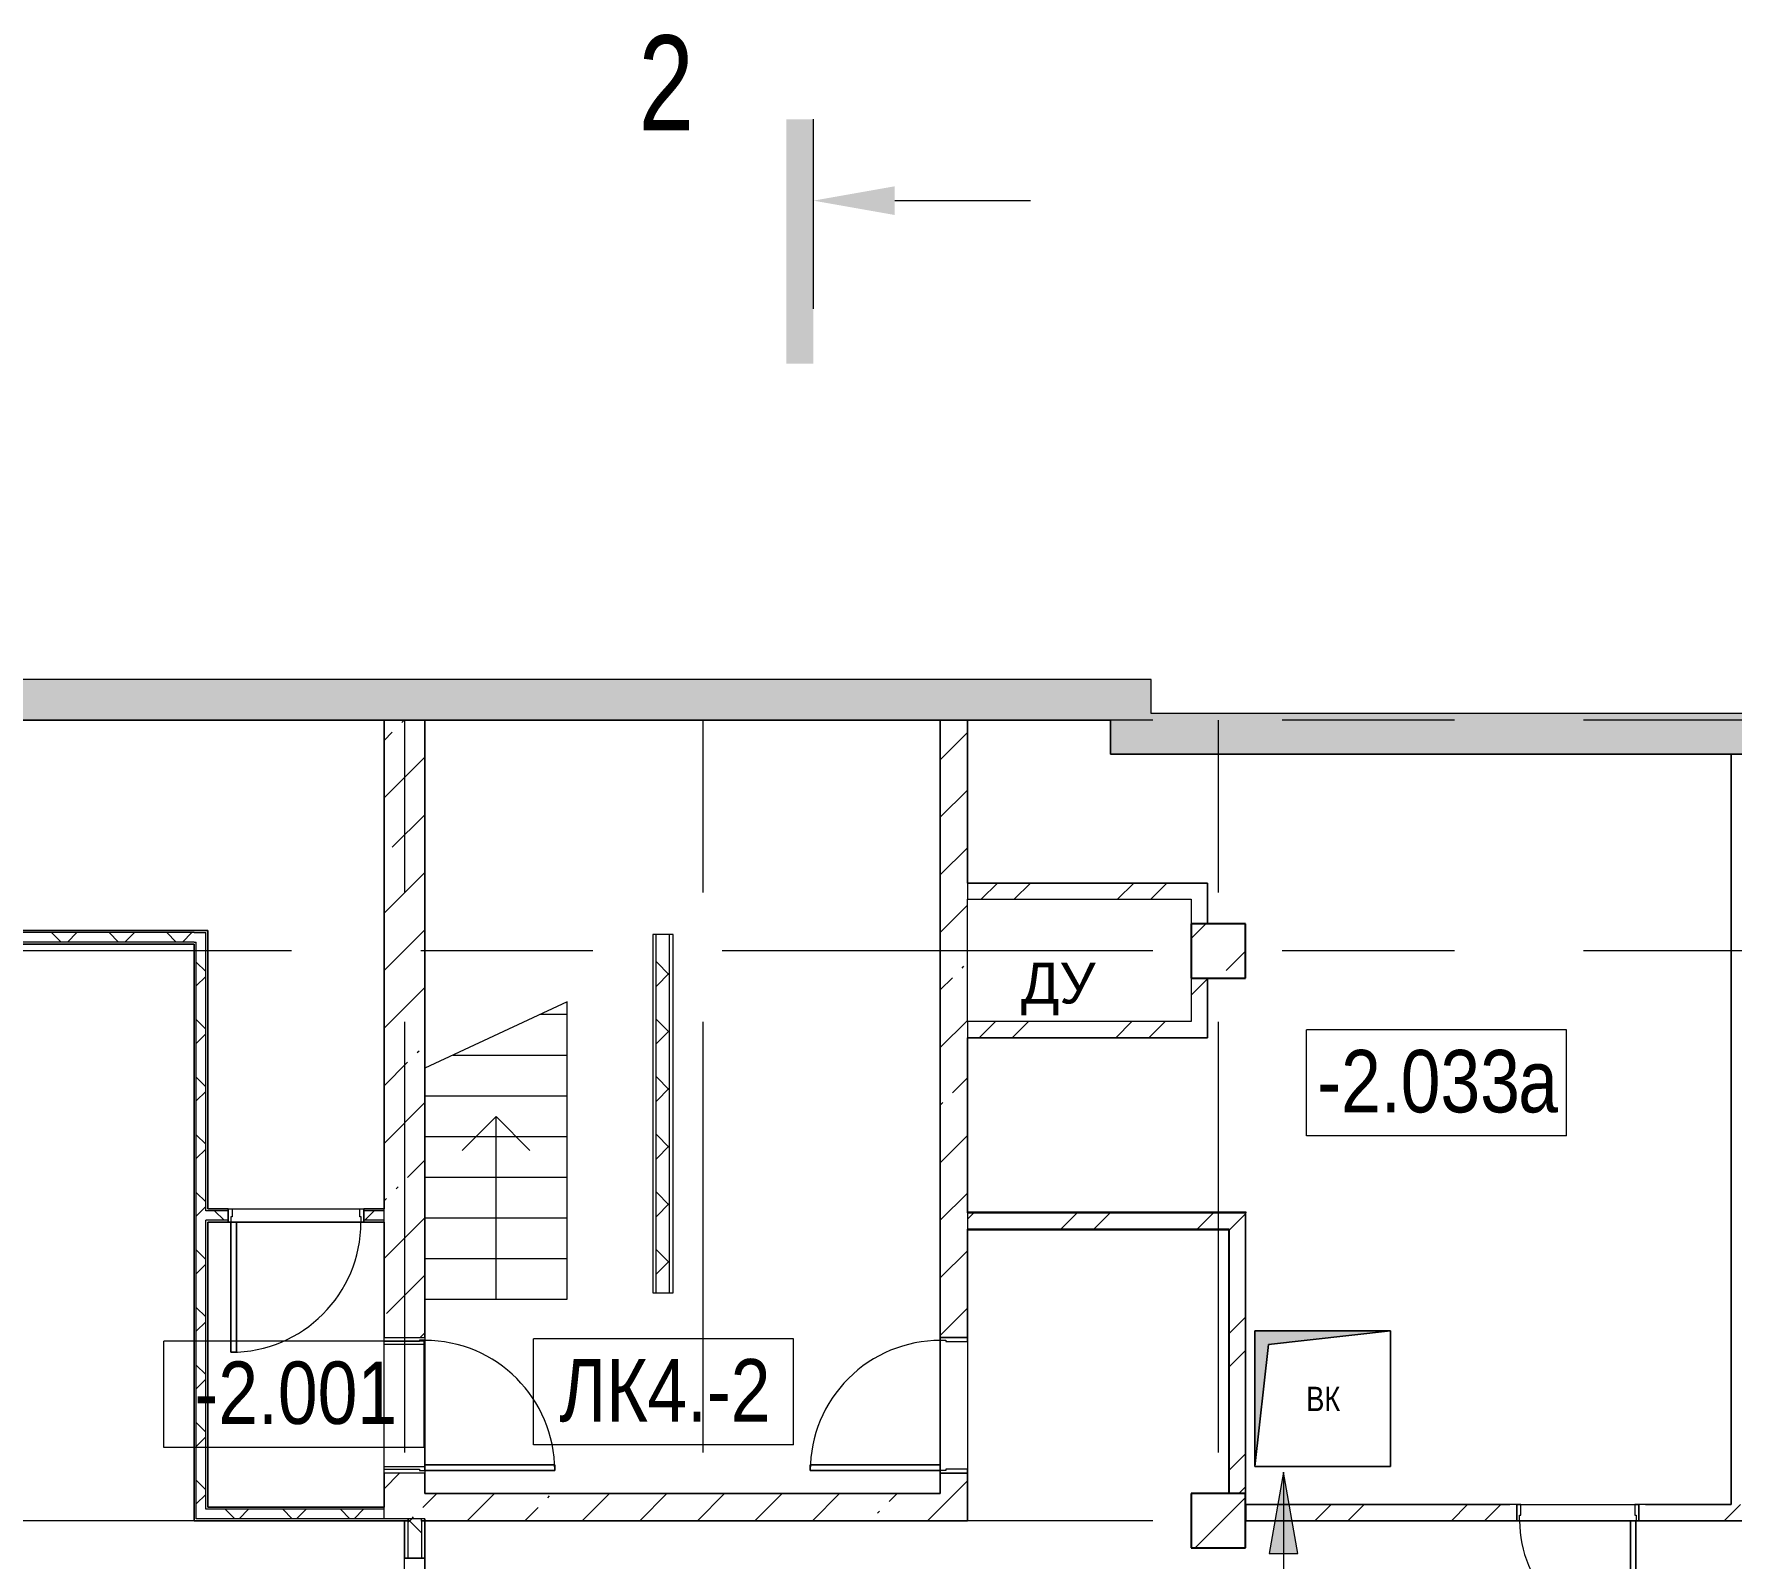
# Model space of a CAD drawing. Header units: millimetres. Extents: x 48966 to 155647, y -43515 to 30475.
# Drawn here: x 101600 to 114112, y 19242 to 30475 of the extents above; entities that cross this region are included whole.
import ezdxf

# ---------------------------------------------------------------- set-up
doc = ezdxf.new("R2010")
doc.units = ezdxf.units.MM
doc.linetypes.add('Осевые', pattern=[6350, 1270, -952.5, 3175, -952.5])
for name, color, linetype, lineweight in [('Двери', 7, 'Continuous', 9), ('Каркас_Импост', 7, 'Continuous', 9), ('Колонны', 7, 'Continuous', 9), ('Колонны-1', 7, 'Continuous', 25), ('Контуры', 7, 'Continuous', 9), ('Линии подступенков-1', 7, 'Continuous', 9), ('Линии свеса', 7, 'Continuous', 9), ('Марки вырезов', 7, 'Continuous', 9), ('Марки помещений', 7, 'Continuous', 9), ('Обобщенные модели', 7, 'Continuous', 9), ('Общие ребра', 7, 'Continuous', 9), ('Оси-2', 7, 'Осевые', 9), ('Панель', 7, 'Continuous', 9), ('Перекрытия', 7, 'Continuous', 9), ('Разрезы', 7, 'Continuous', 9), ('Стены', 7, 'Continuous', 9), ('Стены-1', 7, 'Continuous', 18), ('Стрелки вверх', 7, 'Continuous', 9), ('Текстовые примечания', 7, 'Continuous', 9), ('Типовые аннотации', 7, 'Continuous', 9), ('Фундамент несущей конструкции', 7, 'Continuous', 9), ('Штриховка разреза-2', 7, 'Continuous', 9), ('Элементы узлов', 7, 'Continuous', 9), ('Элементы узлов-1', 7, 'Continuous', 5)]:
    doc.layers.add(name, color=color, linetype=linetype, lineweight=lineweight)
doc.layers.add('Обобщенные модели-1', color=7, linetype='Continuous', lineweight=9, true_color=0xffbc79)
doc.layers.add('Перекрытия-1', color=7, linetype='Continuous', lineweight=9, true_color=0xffffff)
doc.styles.add('Arial', font='Arial.ttf', dxfattribs={"width": 0.8, "height": 180})
doc.styles.add('Arial Narrow_2', font='Arial Narrow.ttf', dxfattribs={"height": 460})
doc.styles.add('Arial_1', font='Arial.ttf', dxfattribs={"width": 0.75, "height": 700})
doc.styles.add('Arial_2', font='Arial.ttf', dxfattribs={"height": 300})
pattern_1 = [(45, (0, 0), (-212.132, 212.132), []), (135, (0, 0), (-212.132, -212.132), [])]
pattern_2 = [(45, (0, 0), (-502.8943, 502.8943), []), (45, (0, 762), (-502.8943, 502.8943), [])]
pattern_3 = [(45, (0, 0), (-424.264, 424.264), [600, -100, 20, -100]), (45, (0, 424), (-424.264, 424.264), [])]

# ---------------------------------------------------------------- blocks, each defined once
blk = doc.blocks.new('Фундаментная плита - Фундаментная плита-408415-План -2-го этажа на отм_ -16_650')
at = {"layer": 'Фундамент несущей конструкции'}
for p, q in [((110602, 19917), (110602, 20798)), ((110602, 20798), (110602, 19917)), ((111602, 20798), (111602, 19917)), ((111602, 19917), (111602, 20798)), ((111602, 19917), (110602, 19917)), ((110602, 19917), (111602, 19917))]:
    blk.add_line(p, q, dxfattribs=at)
blk = doc.blocks.new('Стена монолитная - Стена монолитная-463893-План -2-го этажа на отм_ -16_650')
at = {"layer": 'Штриховка разреза-2'}
h = blk.add_hatch(dxfattribs=at)
h.set_pattern_fill('FP_1', color=256, style=0, pattern_type=2)
h.set_pattern_definition([(45, (0, 0), (-493.914, 493.914), []), (45, (493.9, 0), (-493.914, 493.914), [873.125, -174.625, 6.706, -167.919])])
h.paths.add_polyline_path([(150600, -31683), (149464, -28563), (149198, -28563), (139688, -2433), (139941, -2341), (136417, 7342), (136164, 7250), (133890, 13496), (133761, 13880), (133620, 14260), (133469, 14636), (133308, 15008), (133136, 15375), (132955, 15737), (132763, 16094), (132561, 16445), (132349, 16791), (132128, 17130), (131898, 17463), (131658, 17790), (131409, 18109), (131152, 18422), (131331, 18601), (131027, 18974), (130714, 19339), (130392, 19695), (130060, 20042), (129718, 20381), (129368, 20710), (129010, 21030), (128643, 21341), (128268, 21641), (127872, 21941), (127495, 22212), (127097, 22482), (126692, 22741), (126280, 22989), (125863, 23226), (125438, 23452), (125009, 23667), (124573, 23871), (124132, 24062), (123687, 24242), (120934, 25332), (120559, 25419), (120508, 25147), (120076, 25222), (119643, 25287), (119208, 25342), (118772, 25387), (118335, 25422), (117898, 25447), (117460, 25462), (117022, 25467), (109837, 25467), (109837, 25717), (100342, 25717), (100342, 25467), (61832, 25467), (61593, 25461), (61356, 25442), (61120, 25411), (60883, 25367), (60654, 25312), (60426, 25244), (60201, 25165), (59981, 25074), (59766, 24971), (59557, 24858), (59354, 24733), (59157, 24598), (58968, 24453), (58787, 24298), (58614, 24134), (58450, 23962), (58296, 23781), (58151, 23592), (58016, 23395), (57891, 23192), (57778, 22983), (57675, 22768), (57584, 22548), (57497, 22297), (57437, 22095), (57381, 21863), (57338, 21629), (57307, 21393), (57288, 21155), (57282, 20917), (57282, 20357), (57032, 20357), (57032, 15267), (57282, 15267), (57282, 13317), (57132, 13317), (57132, 5867), (57032, 5867), (57032, 2617), (57242, 2617), (57242, -43), (57032, -43), (57032, -2533), (57282, -2533), (57282, -21043), (57032, -21043), (57032, -21693), (57038, -21931), (57055, -22169), (57085, -22406), (57126, -22641), (57178, -22873), (57242, -23103), (57317, -23329), (57404, -23551), (57501, -23769), (57608, -23982), (57727, -24189), (57855, -24390), (57993, -24584), (58140, -24772), (58297, -24952), (58462, -25124), (58635, -25287), (58817, -25442), (59005, -25588), (59201, -25724), (59403, -25850), (59612, -25967), (59825, -26073), (59937, -25832), (60094, -25902), (60254, -25966), (60439, -26030), (74496, -30679), (74908, -30809), (75323, -30927), (75742, -31032), (76163, -31126), (76587, -31207), (77013, -31276), (77441, -31333), (77870, -31377), (77877, -31303), (78352, -31335), (78347, -31413), (78661, -31429), (78953, -31435), (79257, -31433), (91782, -31433), (91782, -31683), (108582, -31683), (108582, -31433), (142682, -31433), (142682, -31583), (144482, -31583), (144482, -31683)], flags=0)
h.paths.add_polyline_path([(150172, -31383), (143082, -31383), (143082, -31133), (108282, -31133), (108282, -31383), (92082, -31383), (92082, -31133), (79253, -31133), (78960, -31135), (78666, -31129), (78671, -31055), (77604, -30984), (77598, -31049), (77256, -31007), (76915, -30958), (76572, -30900), (76170, -30821), (75771, -30731), (75374, -30630), (74981, -30518), (74591, -30395), (60511, -25738), (60327, -25672), (60146, -25598), (59969, -25514), (59797, -25423), (59684, -25665), (59492, -25554), (59306, -25433), (59126, -25304), (58953, -25165), (58786, -25019), (58627, -24864), (58476, -24702), (58293, -24483), (58254, -24433), (58122, -24249), (57999, -24059), (57885, -23863), (57782, -23662), (57689, -23456), (57606, -23245), (57534, -23031), (57472, -22813), (57422, -22592), (57382, -22369), (57354, -22145), (57337, -21919), (57332, -21612), (57332, -21343), (57582, -21343), (57582, -2233), (57332, -2233), (57332, -343), (57542, -343), (57542, 2917), (57332, 2917), (57332, 13017), (57582, 13017), (57582, 15567), (57332, 15567), (57332, 20057), (57582, 20057), (57582, 20917), (57588, 21147), (57607, 21377), (57638, 21605), (57681, 21831), (57737, 22054), (57804, 22274), (57883, 22490), (57974, 22702), (58077, 22908), (58190, 23108), (58314, 23302), (58448, 23489), (58592, 23669), (58746, 23840), (58909, 24003), (59080, 24156), (59260, 24301), (59447, 24435), (59641, 24559), (59841, 24672), (60047, 24774), (60259, 24865), (60475, 24945), (60695, 25012), (60918, 25068), (61144, 25111), (61372, 25142), (61602, 25161), (61832, 25167), (100642, 25167), (100642, 25417), (109537, 25417), (109537, 25167), (117027, 25167), (117429, 25163), (117830, 25150), (118231, 25129), (118752, 25089), (118852, 25079), (119297, 25030), (119468, 25010), (119776, 24967), (120083, 24920), (120472, 24852), (123521, 23985), (123942, 23816), (124376, 23630), (124772, 23448), (125179, 23248), (125581, 23038), (125978, 22818), (126369, 22587), (126754, 22347), (127133, 22097), (127505, 21837), (127870, 21568), (128229, 21290), (128580, 21003), (128955, 20679), (129260, 20402), (129589, 20089), (129967, 19707), (130024, 19647), (130334, 19313), (130636, 18972), (130928, 18623), (130720, 18462), (131013, 18079), (131297, 17688), (131570, 17291), (131835, 16887), (132089, 16477), (132333, 16061), (132572, 15629), (132791, 15211), (133005, 14778), (133208, 14341), (133400, 13898), (133581, 13451), (133752, 12999), (135984, 6866), (136237, 6958), (139557, -2162), (139351, -2237), (145045, -17883), (145067, -17883), (145067, -17943), (149042, -28863), (149254, -28863), (150061, -31080)], flags=0)
at = {"layer": 'Стены-1'}
for p, q in [((109837, 25717), (100342, 25717)), ((109837, 25467), (109837, 25717)), ((100642, 25417), (109537, 25417)), ((109537, 25417), (109537, 25167)), ((117022, 25467), (109837, 25467)), ((109537, 25167), (117027, 25167))]:
    blk.add_line(p, q, dxfattribs=at)
blk = doc.blocks.new('Колона монолитная77 - Колона монолитная-497919-План -2-го этажа на отм_ -16_650')
at = {"layer": 'Колонны'}
h = blk.add_hatch(dxfattribs=at)
h.set_pattern_fill('FP_50', color=256, style=0, pattern_type=2)
h.set_pattern_definition([(45, (-46800, -43800), (-493.914, 493.914), []), (45, (-46306.1, -43800), (-493.914, 493.914), [873.125, -174.625, 6.706, -167.919])])
h.paths.add_polyline_path([(63732, -24483), (63732, -24083), (63332, -24083), (63332, -24483)], flags=0)
at = {"layer": 'Колонны-1'}
for p, q in [((63732, -24083), (63332, -24083)), ((63332, -24083), (63332, -24483)), ((63732, -24483), (63732, -24083)), ((63332, -24483), (63732, -24483))]:
    blk.add_line(p, q, dxfattribs=at)
blk = doc.blocks.new('Колона монолитная78 - Колона монолитная-497931-План -2-го этажа на отм_ -16_650')
at = {"layer": 'Колонны'}
h = blk.add_hatch(dxfattribs=at)
h.set_pattern_fill('FP_51', color=256, style=0, pattern_type=2)
h.set_pattern_definition([(45, (0, -15200), (-493.914, 493.914), []), (45, (493.9, -15200), (-493.914, 493.914), [873.125, -174.625, 6.706, -167.919])])
h.paths.add_polyline_path([(110532, 8317), (110532, 8717), (110132, 8717), (110132, 8317)], flags=0)
at = {"layer": 'Колонны-1'}
for p, q in [((110532, 8717), (110132, 8717)), ((110132, 8717), (110132, 8317)), ((110532, 8317), (110532, 8717)), ((110132, 8317), (110532, 8317))]:
    blk.add_line(p, q, dxfattribs=at)
blk = doc.blocks.new('Дверь - Однопольная - ДВ2__21х10-8383219-План -2-го этажа на отм_ -16_650')
at = {"layer": 'Двери'}
for p, q in [((-479, -50), (-439, -50)), ((-479, -1008), (-479, -50)), ((-439, -50), (-439, -1008)), ((-439, -1008), (-479, -1008))]:
    blk.add_line(p, q, dxfattribs=at)
blk.add_arc((-479, -50), 958, 270, 0, dxfattribs=at)
at = {"layer": 'Каркас_Импост'}
for p, q in [((-500, 50), (-470, 50)), ((-500, -50), (-500, 50)), ((-470, 50), (-470, -10)), ((470, 50), (500, 50)), ((470, -10), (470, 50)), ((500, 50), (500, -50)), ((-480, -50), (-500, -50)), ((-480, -10), (-480, -50)), ((-470, -10), (-480, -10)), ((480, -10), (470, -10)), ((480, -50), (480, -10)), ((500, -50), (480, -50))]:
    blk.add_line(p, q, dxfattribs=at)
at = {"layer": 'Панель'}
for p, q in [((-439, -50), (-479, -50)), ((-479, -50), (-479, -1008)), ((-439, -1008), (-439, -50)), ((-479, -1008), (-439, -1008))]:
    blk.add_line(p, q, dxfattribs=at)
blk = doc.blocks.new('Дверь - Однопольная - ДВ2_20х9-6240718-План -2-го этажа на отм_ -16_650')
at = {"layer": 'Двери'}
for p, q in [((-389, 918), (-429, 918)), ((-429, 918), (-429, 60)), ((-389, 60), (-389, 918)), ((-429, 60), (-389, 60))]:
    blk.add_line(p, q, dxfattribs=at)
blk.add_arc((-429, 60), 858, 360, 90, dxfattribs=at)
at = {"layer": 'Каркас_Импост'}
for p, q in [((-430, 60), (-450, 60)), ((-450, 60), (-450, -60)), ((-430, 20), (-430, 60)), ((-420, 20), (-430, 20)), ((-420, -60), (-420, 20)), ((430, 20), (420, 20)), ((420, 20), (420, -60)), ((450, 60), (430, 60)), ((430, 60), (430, 20)), ((450, -60), (450, 60)), ((-450, -60), (-420, -60)), ((420, -60), (450, -60))]:
    blk.add_line(p, q, dxfattribs=at)
at = {"layer": 'Панель'}
for p, q in [((-429, 918), (-389, 918)), ((-429, 60), (-429, 918)), ((-389, 918), (-389, 60)), ((-389, 60), (-429, 60))]:
    blk.add_line(p, q, dxfattribs=at)
blk = doc.blocks.new('170_ОтверстиеПрямоугольноеВертикальное - 170_ОтверстиеПрямоугольноеВертикальное-V1-План -2-го этажа на отм_ -16_650')
at = {"layer": 'Обобщенные модели'}
for p, q in [((-500, -500), (-500, 500)), ((-500, 500), (500, 500)), ((500, 500), (500, -500)), ((500, -500), (-500, -500))]:
    blk.add_line(p, q, dxfattribs=at)
blk = doc.blocks.new('Дверь - Однопольная - ДВ2__21х10-8383203-План -2-го этажа на отм_ -16_650')
at = {"layer": 'Двери'}
for p, q in [((-479, -150), (-439, -150)), ((-479, -1108), (-479, -150)), ((-439, -150), (-439, -1108)), ((-439, -1108), (-479, -1108))]:
    blk.add_line(p, q, dxfattribs=at)
blk.add_arc((-479, -150), 958, 270, 0, dxfattribs=at)
at = {"layer": 'Каркас_Импост'}
for p, q in [((-500, 150), (-470, 150)), ((-500, -150), (-500, 150)), ((-470, 150), (-470, -110)), ((470, 150), (500, 150)), ((470, -110), (470, 150)), ((500, 150), (500, -150)), ((-480, -110), (-480, -150)), ((-470, -110), (-480, -110)), ((480, -110), (470, -110)), ((480, -150), (480, -110)), ((-480, -150), (-500, -150)), ((500, -150), (480, -150))]:
    blk.add_line(p, q, dxfattribs=at)
at = {"layer": 'Панель'}
for p, q in [((-439, -150), (-479, -150)), ((-479, -150), (-479, -1108)), ((-439, -1108), (-439, -150)), ((-479, -1108), (-439, -1108))]:
    blk.add_line(p, q, dxfattribs=at)
blk = doc.blocks.new('Дверь - Однопольная - ДВ2_21х10-8383271-План -2-го этажа на отм_ -16_650')
at = {"layer": 'Двери'}
for p, q in [((-439, 1058), (-479, 1058)), ((-479, 1058), (-479, 100)), ((-439, 100), (-439, 1058)), ((-479, 100), (-439, 100))]:
    blk.add_line(p, q, dxfattribs=at)
blk.add_arc((-479, 100), 958, 360, 90, dxfattribs=at)
at = {"layer": 'Каркас_Импост'}
for p, q in [((-480, 100), (-500, 100)), ((-500, 100), (-500, -100)), ((-480, 60), (-480, 100)), ((-470, 60), (-480, 60)), ((-470, -100), (-470, 60)), ((480, 60), (470, 60)), ((470, 60), (470, -100)), ((500, 100), (480, 100)), ((480, 100), (480, 60)), ((500, -100), (500, 100)), ((-500, -100), (-470, -100)), ((470, -100), (500, -100))]:
    blk.add_line(p, q, dxfattribs=at)
at = {"layer": 'Панель'}
for p, q in [((-479, 1058), (-439, 1058)), ((-479, 100), (-479, 1058)), ((-439, 1058), (-439, 100)), ((-439, 100), (-479, 100))]:
    blk.add_line(p, q, dxfattribs=at)
blk = doc.blocks.new('Фундаментная плита1 - Фундаментная плита-5964020-План -2-го этажа на отм_ -16_650')
at = {"layer": 'Фундамент несущей конструкции'}
for p, q in [((110602, 19917), (110602, 20798)), ((110602, 20798), (110602, 19917)), ((111602, 20798), (111602, 19917)), ((111602, 19917), (111602, 20798)), ((111602, 19917), (110602, 19917)), ((110602, 19917), (111602, 19917))]:
    blk.add_line(p, q, dxfattribs=at)
blk = doc.blocks.new('Разрез - Номер спереди-234828-План -2-го этажа на отм_ -16_650')
at = {"layer": 'Разрезы'}
for points in [[(0, 0), (0, 1), (9.004, 1), (9.004, 0)], [(2.471, -3), (3, 0), (3.529, -3)]]:
    blk.add_hatch(color=256, dxfattribs=at).paths.add_polyline_path(points, flags=0)
blk.add_line((3, -3), (3, -8), dxfattribs=at)
blk = doc.blocks.new('Марка помещения_Р - Марка помещения-4575829-План -2-го этажа на отм_ -16_650')
at = {"layer": 'Марки помещений'}
for p, q in [((-4.79375, -1.95625), (-4.79375, 1.95625)), ((4.79375, 1.95625), (-4.79375, 1.95625)), ((4.79375, -1.95625), (4.79375, 1.95625)), ((4.79375, -1.95625), (-4.79375, -1.95625))]:
    blk.add_line(p, q, dxfattribs=at)

msp = doc.modelspace()

# ---------------------------------------------------------------- hatches: boundary and pattern name
at = {"layer": 'Текстовые примечания'}
msp.add_hatch(color=256, dxfattribs=at).paths.add_polyline_path([(110812.2, 19876), (110706.4, 19276), (110918, 19276)], flags=0)
at = {"layer": 'Штриховка разреза-2'}
h = msp.add_hatch(dxfattribs=at)
h.set_pattern_fill('FP_57', color=256, style=0, pattern_type=2)
h.set_pattern_definition(pattern_3)
h.paths.add_polyline_path([(104181.6, 19532.1), (104481.6, 19532.1), (104481.6, 19867.1), (104181.6, 19867.1), (104181.6, 19602.1)], flags=0)
h.paths.add_polyline_path([(104481.6, 20867.1), (104481.6, 25417.1), (104181.6, 25417.1), (104181.6, 20867.1)], flags=0)
h = msp.add_hatch(dxfattribs=at)
h.set_pattern_fill('FP_57', color=256, style=0, pattern_type=2)
h.set_pattern_definition(pattern_3)
h.paths.add_polyline_path([(108281.6, 19717.1), (108481.6, 19717.1), (108481.6, 19867.1), (108281.6, 19867.1)], flags=0)
h.paths.add_polyline_path([(108481.6, 20867.1), (108481.6, 25417.1), (108281.6, 25416.1), (108281.6, 20867.1)], flags=0)
h = msp.add_hatch(dxfattribs=at)
h.set_pattern_fill('FP_54', color=256, style=0, pattern_type=2)
h.set_pattern_definition(pattern_2)
h.paths.add_polyline_path([(110131.6, 24097.1), (110251.6, 24097.1), (110251.6, 24217.1), (108481.6, 24217.1), (108481.6, 24097.1)], flags=0)
h = msp.add_hatch(dxfattribs=at)
h.set_pattern_fill('FP_53', color=256, style=0, pattern_type=2)
h.set_pattern_definition(pattern_1)
h.paths.add_polyline_path([(102796.6, 23782.1), (102796.6, 23852.1), (98331.6, 23852.1), (98331.6, 23782.1), (102781.6, 23782.1)], flags=0)
h = msp.add_hatch(dxfattribs=at)
h.set_pattern_fill('FP_53', color=256, style=0, pattern_type=2)
h.set_pattern_definition(pattern_1)
h.paths.add_polyline_path([(102796.6, 19532.1), (102866.6, 19532.1), (102866.6, 23852.1), (102796.6, 23852.1), (102796.6, 20678.7)], flags=0)
h = msp.add_hatch(dxfattribs=at)
h.set_pattern_fill('FP_53', color=256, style=0, pattern_type=2)
h.set_pattern_definition(pattern_1)
h.paths.add_polyline_path([(106186.6, 21197.1), (106286.6, 21197.1), (106286.6, 23837.1), (106186.6, 23837.1), (106186.6, 21941.1)], flags=0)
h = msp.add_hatch(dxfattribs=at)
h.set_pattern_fill('FP_54', color=256, style=0, pattern_type=2)
h.set_pattern_definition(pattern_2)
h.paths.add_polyline_path([(110251.6, 23197.1), (110251.6, 23517.1), (110131.6, 23517.1), (110131.6, 23197.1)], flags=0)
h = msp.add_hatch(dxfattribs=at)
h.set_pattern_fill('FP_54', color=256, style=0, pattern_type=2)
h.set_pattern_definition(pattern_2)
h.paths.add_polyline_path([(110251.6, 23077.1), (110251.6, 23197.1), (108481.6, 23197.1), (108481.6, 23077.1)], flags=0)
h = msp.add_hatch(dxfattribs=at)
h.set_pattern_fill('FP_53', color=256, style=0, pattern_type=2)
h.set_pattern_definition(pattern_1)
h.paths.add_polyline_path([(104181.6, 21732.1), (104181.6, 21802.1), (104031.6, 21802.1), (104031.6, 21732.1), (104058.2, 21732.1)], flags=0)
h.paths.add_polyline_path([(102881.6, 21732.1), (103031.6, 21732.1), (103031.6, 21802.1), (102866.6, 21802.1), (102866.6, 21732.1)], flags=0)
h = msp.add_hatch(dxfattribs=at)
h.set_pattern_fill('FP_54', color=256, style=0, pattern_type=2)
h.set_pattern_definition(pattern_2)
h.paths.add_polyline_path([(110411.6, 21667.1), (110411.6, 21787.1), (108481.6, 21787.1), (108481.6, 21667.1), (109137.7, 21667.1)], flags=0)
h = msp.add_hatch(dxfattribs=at)
h.set_pattern_fill('FP_54', color=256, style=0, pattern_type=2)
h.set_pattern_definition(pattern_2)
h.paths.add_polyline_path([(110411.6, 19717.1), (110531.6, 19717.1), (110531.6, 21787.1), (110411.6, 21787.1), (110411.6, 20678.7)], flags=0)
h = msp.add_hatch(dxfattribs=at)
h.set_pattern_fill('FP_57', color=256, style=0, pattern_type=2)
h.set_pattern_definition(pattern_3)
h.paths.add_polyline_path([(108481.6, 19517.1), (108481.6, 19717.1), (104481.6, 19717.1), (104481.6, 19517.1), (107444.5, 19517.1)], flags=0)
h = msp.add_hatch(dxfattribs=at)
h.set_pattern_fill('FP_53', color=256, style=0, pattern_type=2)
h.set_pattern_definition(pattern_1)
h.paths.add_polyline_path([(104058.2, 19532.1), (104181.6, 19532.1), (104181.6, 19602.1), (102866.6, 19602.1), (102866.6, 19532.1), (102881.6, 19532.1)], flags=0)
h = msp.add_hatch(dxfattribs=at)
h.set_pattern_fill('FP_53', color=256, style=0, pattern_type=2)
h.set_pattern_definition(pattern_1)
h.paths.add_polyline_path([(104456.6, 17942.1), (104456.6, 18242.1), (104356.6, 18242.1), (104356.6, 17942.1), (104376.6, 17942.1)], flags=0)
h.paths.add_polyline_path([(104356.6, 19242.1), (104456.6, 19242.1), (104456.6, 19532.1), (104356.6, 19532.1), (104356.6, 19416.3)], flags=0)
h = msp.add_hatch(dxfattribs=at)
h.set_pattern_fill('FP_54', color=256, style=0, pattern_type=2)
h.set_pattern_definition(pattern_2)
h.paths.add_polyline_path([(116681.6, 19517.1), (116681.6, 19637.1), (115631.6, 19637.1), (115631.6, 19517.1)], flags=0)
h.paths.add_polyline_path([(114731.6, 19517.1), (114731.6, 19637.1), (113431.6, 19637.1), (113431.6, 19517.1), (114217.1, 19517.1)], flags=0)
h.paths.add_polyline_path([(112531.6, 19517.1), (112531.6, 19637.1), (110533.6, 19637.1), (110533.6, 19517.1), (112524, 19517.1)], flags=0)
at = {"layer": 'Элементы узлов-1'}
msp.add_hatch(color=256, dxfattribs=at).paths.add_polyline_path([(110601.6, 19917.1), (110701.6, 20817.1), (111601.6, 20917.1), (110601.6, 20917.1), (110601.6, 20678.7)], flags=0)

# ---------------------------------------------------------------- linework, layer by layer
at = {"layer": 'Контуры'}
for p, q in [((105531.6, 21149.6), (105531.6, 23341.6)), ((104481.6, 21149.6), (104481.6, 22852)), ((104481.6, 21149.6), (105531.6, 21149.6))]:
    msp.add_line(p, q, dxfattribs=at)
at = {"layer": 'Линии подступенков-1'}
for p, q in [((105334.3, 23249.6), (105531.6, 23249.6)), ((104691, 22949.6), (105531.6, 22949.6)), ((104481.6, 22649.6), (105531.6, 22649.6)), ((104481.6, 22349.6), (105531.6, 22349.6)), ((104481.6, 22049.6), (105531.6, 22049.6)), ((104481.6, 21749.6), (105531.6, 21749.6)), ((104481.6, 21449.6), (105531.6, 21449.6)), ((104481.6, 21149.6), (105531.6, 21149.6))]:
    msp.add_line(p, q, dxfattribs=at)
at = {"layer": 'Линии свеса'}
for p, q in [((105334.3, 23249.6), (105531.6, 23249.6)), ((104691, 22949.6), (105531.6, 22949.6)), ((104481.6, 22649.6), (105531.6, 22649.6)), ((104481.6, 22349.6), (105531.6, 22349.6)), ((104481.6, 22049.6), (105531.6, 22049.6)), ((104481.6, 21749.6), (105531.6, 21749.6)), ((104481.6, 21449.6), (105531.6, 21449.6))]:
    msp.add_line(p, q, dxfattribs=at)
at = {"layer": 'Марки вырезов'}
msp.add_line((105531.6, 23341.6), (104481.6, 22852), dxfattribs=at)
at = {"layer": 'Обобщенные модели-1'}
for p, q in [((110601.6, 20798.2), (110601.6, 19917.1)), ((111601.6, 19917.1), (111601.6, 20798.2)), ((110601.6, 19917.1), (111601.6, 19917.1))]:
    msp.add_line(p, q, dxfattribs=at)
at = {"layer": 'Общие ребра'}
for p, q in [((108281.6, 25416.1), (108281.6, 20867.1)), ((108481.6, 24217.1), (108481.6, 24097.1)), ((102781.6, 23852.1), (98331.6, 23852.1)), ((102781.6, 23782.1), (98331.6, 23782.1)), ((102781.6, 23852.1), (102796.6, 23852.1)), ((102781.6, 23782.1), (102796.6, 23782.1)), ((102796.6, 23852.1), (102866.6, 23852.1)), ((102796.6, 19532.1), (102796.6, 23782.1)), ((102866.6, 21802.1), (102866.6, 23852.1)), ((106186.6, 21197.1), (106186.6, 23837.1)), ((106286.6, 23837.1), (106189.6, 23837.1)), ((106311.6, 23837.1), (106286.6, 23837.1)), ((106286.6, 21197.1), (106286.6, 23837.1)), ((108481.6, 23197.1), (108481.6, 23077.1)), ((102881.6, 21802.1), (102866.6, 21802.1)), ((103031.6, 21802.1), (102881.6, 21802.1)), ((103031.6, 21817.1), (102883.6, 21817.1)), ((104181.6, 21817.1), (104031.6, 21817.1)), ((104181.6, 21802.1), (104031.6, 21802.1)), ((104181.6, 21802.1), (104181.6, 21817.1)), ((104181.6, 21732.1), (104181.6, 21802.1)), ((108481.6, 21787.1), (108481.6, 21667.1)), ((102866.6, 19602.1), (102866.6, 21732.1)), ((102881.6, 21732.1), (102866.6, 21732.1)), ((103031.6, 21732.1), (102881.6, 21732.1)), ((102883.6, 21717.1), (103031.6, 21717.1)), ((104181.6, 21732.1), (104031.6, 21732.1)), ((104031.6, 21717.1), (104179.6, 21717.1)), ((104181.6, 21717.1), (104181.6, 21732.1)), ((104181.6, 21717.1), (104181.6, 20867.1)), ((108481.6, 20867.1), (108481.6, 21667.1)), ((106189.6, 21197.1), (106286.6, 21197.1)), ((106286.6, 21197.1), (106311.6, 21197.1)), ((104181.6, 19867.1), (104181.6, 19619.1)), ((108281.6, 19867.1), (108281.6, 19717.1)), ((108481.6, 19717.1), (108481.6, 19867.1)), ((102866.6, 19532.1), (102796.6, 19532.1)), ((102881.6, 19602.1), (102866.6, 19602.1)), ((102881.6, 19532.1), (102866.6, 19532.1)), ((104181.6, 19602.1), (102881.6, 19602.1)), ((104181.6, 19532.1), (102881.6, 19532.1)), ((104181.6, 19602.1), (104181.6, 19617.1)), ((104181.6, 19532.1), (104181.6, 19602.1)), ((104356.6, 19532.1), (104181.6, 19532.1)), ((104456.6, 19532.1), (104356.6, 19532.1)), ((104356.6, 19532.1), (104356.6, 19517.1)), ((104481.6, 19532.1), (104456.6, 19532.1)), ((104456.6, 19517.1), (104456.6, 19532.1)), ((104481.6, 19517.1), (104481.6, 19532.1)), ((104481.6, 19532.1), (104481.6, 19517.1)), ((112531.6, 19637.1), (110533.6, 19637.1)), ((110533.6, 19637.1), (110533.6, 19517.1)), ((114111.6, 19637.1), (113431.6, 19637.1)), ((104331.6, 19517.1), (104356.6, 19517.1)), ((104356.6, 19517.1), (104331.6, 19517.1)), ((104331.6, 19515.1), (104331.6, 19242.1)), ((104356.6, 19517.1), (104356.6, 19242.1)), ((104456.6, 19517.1), (104481.6, 19517.1)), ((104481.6, 19517.1), (104456.6, 19517.1)), ((104456.6, 19517.1), (104456.6, 19242.1)), ((104481.6, 19242.1), (104481.6, 19515.1)), ((104481.6, 19515.1), (104481.6, 19242.1)), ((110533.6, 19517.1), (112531.6, 19517.1)), ((113431.6, 19517.1), (114731.6, 19517.1))]:
    msp.add_line(p, q, dxfattribs=at)
at = {"layer": 'Оси-2'}
for p, q in [((150171.6, 25417.1), (50565.6, 25417.1)), ((104331.6, 25417.1), (104331.6, -41737.8)), ((106531.6, 25417.1), (106531.6, -41737.8)), ((110331.6, 25417.1), (110331.6, -41737.8)), ((150171.6, 23717.1), (50565.6, 23717.1)), ((150171.6, 19517.1), (50565.6, 19517.1))]:
    msp.add_line(p, q, dxfattribs=at)
at = {"layer": 'Перекрытия'}
for p, q in [((104181.6, 25417.1), (100641.6, 25417.1)), ((104181.6, 21817.1), (104181.6, 25417.1)), ((108281.3, 25417.1), (104481.6, 25417.1)), ((104481.6, 25417.1), (104481.6, 19717.1)), ((108281.3, 19928.1), (108281.3, 25417.1)), ((109536.6, 25417.1), (108481.6, 25417.1)), ((108481.6, 25417.1), (108481.6, 24217.1)), ((109536.6, 25167.1), (109536.6, 25417.1)), ((114111.6, 25167.1), (109536.6, 25167.1)), ((114111.6, 19637.1), (114111.6, 25167.1)), ((108481.6, 24217.1), (110251.6, 24217.1)), ((110251.6, 24217.1), (110251.6, 23917.1)), ((110251.6, 23917.1), (110531.6, 23917.1)), ((110531.6, 23917.1), (110531.6, 23517.1)), ((98331.6, 23867.1), (102881.6, 23867.1)), ((102881.6, 23867.1), (102881.6, 21817.1)), ((110531.6, 23517.1), (110251.6, 23517.1)), ((110251.6, 23517.1), (110251.6, 23077.1)), ((110251.6, 23077.1), (108481.6, 23077.1)), ((108481.6, 23077.1), (108481.6, 21787.1)), ((102881.6, 21817.1), (103031.6, 21817.1)), ((103031.6, 21817.1), (103031.6, 21717.1)), ((104031.6, 21717.1), (104031.6, 21817.1)), ((104031.6, 21817.1), (104181.6, 21817.1)), ((108481.6, 21787.1), (110531.6, 21787.1)), ((110531.6, 21787.1), (110531.6, 19637.1)), ((104181.6, 21717.1), (102881.6, 21717.1)), ((102881.6, 21717.1), (102881.6, 19617.1)), ((103031.6, 21717.1), (104031.6, 21717.1)), ((104181.6, 20817.1), (104181.6, 21717.1)), ((110411.6, 21667.1), (108481.6, 21667.1)), ((108481.6, 21667.1), (108481.6, 20867.1)), ((110411.6, 19717.1), (110411.6, 21667.1)), ((110601.6, 19917.1), (110601.6, 20917.1)), ((110601.6, 20917.1), (111601.6, 20917.1)), ((111601.6, 20917.1), (111601.6, 19917.1)), ((104481.6, 20817.1), (104181.6, 20817.1)), ((104481.6, 19917.1), (104481.6, 20817.1)), ((108481.6, 20867.1), (108281.6, 20867.1)), ((108281.6, 20867.1), (108281.6, 19867.1)), ((104181.6, 19617.1), (104181.6, 19917.1)), ((104181.6, 19917.1), (104481.6, 19917.1)), ((111601.6, 19917.1), (110601.6, 19917.1)), ((108281.3, 19717.1), (108281.3, 19888.1)), ((108281.6, 19867.1), (108481.6, 19867.1)), ((108481.6, 19867.1), (108481.6, 19517.1)), ((104481.6, 19717.1), (108281.3, 19717.1)), ((110131.6, 19317.1), (110131.6, 19717.1)), ((110131.6, 19717.1), (110411.6, 19717.1)), ((102881.6, 19617.1), (104181.6, 19617.1)), ((110531.6, 19637.1), (112481.6, 19637.1)), ((113481.6, 19637.1), (114111.6, 19637.1)), ((108481.6, 19517.1), (104481.6, 19517.1)), ((104481.6, 19517.1), (104481.6, 17967.1)), ((116681.6, 19517.1), (110531.6, 19517.1)), ((110531.6, 19517.1), (110531.6, 19317.1)), ((112481.6, 19517.1), (113481.6, 19517.1)), ((110531.6, 19317.1), (110131.6, 19317.1))]:
    msp.add_line(p, q, dxfattribs=at)
at = {"layer": 'Перекрытия-1'}
for p, q in [((102781.6, 23767.1), (98331.6, 23767.1)), ((102781.6, 19517.1), (102781.6, 23767.1)), ((104331.6, 19517.1), (102781.6, 19517.1)), ((104331.6, 19242.1), (104331.6, 19517.1)), ((104481.6, 19242.1), (104331.6, 19242.1)), ((104481.6, 18242.1), (104481.6, 19242.1))]:
    msp.add_line(p, q, dxfattribs=at)
at = {"layer": 'Разрезы'}
msp.add_line((107346.4, 28449.5), (107346.4, 29846.4), dxfattribs=at)
at = {"layer": 'Стены'}
for p, q in [((103031.6, 21717.1), (103031.6, 21817.1)), ((103031.6, 21817.1), (104031.6, 21817.1)), ((104031.6, 21817.1), (104031.6, 21717.1)), ((104031.6, 21717.1), (103031.6, 21717.1)), ((104181.6, 19867.1), (104181.6, 20867.1)), ((104181.6, 20867.1), (104481.6, 20867.1)), ((104481.6, 20867.1), (104481.6, 19867.1)), ((108281.6, 20867.1), (108481.6, 20867.1)), ((108281.6, 19867.1), (108281.6, 20867.1)), ((108481.6, 20867.1), (108481.6, 19867.1)), ((104481.6, 19867.1), (104181.6, 19867.1)), ((108481.6, 19867.1), (108281.6, 19867.1)), ((112531.6, 19517.1), (112531.6, 19637.1)), ((112531.6, 19637.1), (113431.6, 19637.1)), ((113431.6, 19637.1), (113431.6, 19517.1)), ((104331.6, 19242.1), (104481.6, 19242.1)), ((104331.6, 18242.1), (104331.6, 19242.1)), ((104481.6, 19242.1), (104481.6, 18242.1))]:
    msp.add_line(p, q, dxfattribs=at)
at = {"layer": 'Стены-1'}
for p, q in [((104181.6, 25417.1), (104179.6, 25417.1)), ((104179.6, 25415.1), (104179.6, 21819.1)), ((104181.6, 21819.1), (104181.6, 25417.1)), ((104181.6, 25417.1), (104181.6, 21817.1)), ((104481.6, 25417.1), (104181.6, 25417.1)), ((104481.6, 20867.1), (104481.6, 25417.1)), ((104482, 25417.1), (104482, 20867.1)), ((104484, 25417.1), (104482, 25417.1)), ((104484, 20867.1), (104484, 25415.1)), ((108481.6, 25417.1), (108281.6, 25417.1)), ((108281.6, 25417.1), (108281.6, 25416.1)), ((108481.6, 24217.1), (108481.6, 25417.1)), ((114231.6, 25167.1), (114111.6, 25167.1)), ((114111.6, 25167.1), (114111.6, 19637.1)), ((110251.6, 24217.1), (108481.6, 24217.1)), ((110251.6, 24097.1), (110251.6, 24217.1)), ((108481.6, 24097.1), (110131.6, 24097.1)), ((108481.6, 23197.1), (108481.6, 24097.1)), ((110131.6, 24097.1), (110131.6, 23917.1)), ((110251.6, 23917.1), (110251.6, 24097.1)), ((110131.6, 23917.1), (110251.6, 23917.1)), ((102781.6, 23867.1), (98331.6, 23867.1)), ((102866.6, 23867.1), (102781.6, 23867.1)), ((102881.6, 23867.1), (102866.6, 23867.1)), ((102881.6, 21817.1), (102881.6, 23867.1)), ((106161.6, 23837.1), (106161.6, 21197.1)), ((106189.6, 23837.1), (106161.6, 23837.1)), ((106311.6, 21197.1), (106311.6, 23837.1)), ((98331.6, 23767.1), (102781.6, 23767.1)), ((102781.6, 23767.1), (102781.6, 19517.1)), ((110251.6, 23517.1), (110131.6, 23517.1)), ((110131.6, 23517.1), (110131.6, 23197.1)), ((110251.6, 23197.1), (110251.6, 23517.1)), ((110131.6, 23197.1), (108481.6, 23197.1)), ((110251.6, 23077.1), (110251.6, 23197.1)), ((108481.6, 23077.1), (110251.6, 23077.1)), ((108481.6, 21787.1), (108481.6, 23077.1)), ((102883.6, 21817.1), (102881.6, 21817.1)), ((103031.6, 21717.1), (103031.6, 21817.1)), ((104031.6, 21817.1), (104031.6, 21717.1)), ((108481.6, 21792.1), (108481.6, 21787.1)), ((110411.6, 21787.1), (108481.6, 21787.1)), ((108481.6, 21787.1), (110531.6, 21787.1)), ((110536.6, 21792.1), (108483.6, 21792.1)), ((110531.6, 21787.1), (110411.6, 21787.1)), ((110531.6, 19717.1), (110531.6, 21787.1)), ((110536.6, 21787.1), (110536.6, 21792.1)), ((102881.6, 19617.1), (102881.6, 21717.1)), ((102881.6, 21717.1), (102883.6, 21717.1)), ((104179.6, 21717.1), (104181.6, 21717.1)), ((108481.6, 21667.1), (110411.6, 21667.1)), ((110406.6, 21667.1), (108483.6, 21667.1)), ((108483.6, 21662.1), (110406.6, 21662.1)), ((110411.6, 21667.1), (110406.6, 21667.1)), ((110406.6, 21662.1), (110406.6, 19719.1)), ((110411.6, 21667.1), (110411.6, 19717.1)), ((110411.6, 19719.1), (110411.6, 21667.1)), ((106161.6, 21197.1), (106189.6, 21197.1)), ((104181.6, 20867.1), (104481.6, 20867.1)), ((104482, 20867.1), (104484, 20867.1)), ((108281.6, 20867.1), (108481.6, 20867.1)), ((104481.6, 19867.1), (104181.6, 19867.1)), ((104481.6, 19717.1), (104481.6, 19867.1)), ((104482, 19867.1), (104482, 19717.1)), ((104484, 19867.1), (104482, 19867.1)), ((104484, 19719.1), (104484, 19867.1)), ((108481.6, 19867.1), (108281.6, 19867.1)), ((108281.6, 19717.1), (104481.6, 19717.1)), ((104482, 19717.1), (104484, 19717.1)), ((108481.6, 19517.1), (108481.6, 19717.1)), ((110411.6, 19717.1), (110531.6, 19717.1)), ((104181.6, 19617.1), (102881.6, 19617.1)), ((104181.6, 19619.1), (104181.6, 19617.1)), ((112531.6, 19517.1), (112531.6, 19637.1)), ((113431.6, 19637.1), (113431.6, 19517.1)), ((102781.6, 19517.1), (102796.6, 19517.1)), ((102796.6, 19517.1), (102881.6, 19517.1)), ((102881.6, 19517.1), (104181.6, 19517.1)), ((104181.6, 19517.1), (104331.6, 19517.1)), ((104331.6, 19517.1), (104331.6, 19515.1)), ((104481.6, 19517.1), (108481.6, 19517.1)), ((104481.6, 19515.1), (104481.6, 19517.1)), ((104483.6, 19242.1), (104483.6, 19515.1)), ((104331.6, 19242.1), (104481.6, 19242.1)), ((104481.6, 19242.1), (104483.6, 19242.1))]:
    msp.add_line(p, q, dxfattribs=at)
at = {"layer": 'Стрелки вверх'}
for p, q in [((105006.6, 22496.8), (104756.6, 22246.8)), ((105006.6, 22349.6), (105006.6, 22496.8)), ((105006.6, 22496.8), (105256.6, 22246.8)), ((105006.6, 22049.6), (105006.6, 22349.6)), ((105006.6, 21749.6), (105006.6, 22049.6)), ((105006.6, 21449.6), (105006.6, 21749.6)), ((105006.6, 21149.6), (105006.6, 21449.6))]:
    msp.add_line(p, q, dxfattribs=at)
at = {"layer": 'Текстовые примечания'}
for p, q in [((110812.2, 19876), (110706.4, 19276)), ((110918, 19276), (110812.2, 19876)), ((110812.2, 19876), (110812.2, 18264)), ((110706.4, 19276), (110918, 19276))]:
    msp.add_line(p, q, dxfattribs=at)
at = {"layer": 'Элементы узлов'}
for p, q in [((111601.6, 20917.1), (110601.6, 20917.1)), ((110601.6, 20917.1), (110601.6, 19917.1)), ((111601.6, 20917.1), (110701.6, 20817.1)), ((110701.6, 20817.1), (111601.6, 20917.1)), ((111601.6, 19917.1), (111601.6, 20917.1)), ((110701.6, 20817.1), (110601.6, 19917.1)), ((110601.6, 19917.1), (110701.6, 20817.1)), ((110601.6, 19917.1), (111601.6, 19917.1))]:
    msp.add_line(p, q, dxfattribs=at)

# ---------------------------------------------------------------- block references
at = {"layer": 'Двери'}
msp.add_blockref('Дверь - Однопольная - ДВ2__21х10-8383219-План -2-го этажа на отм_ -16_650', (103531.6, 21767.1), dxfattribs=at)
for name, p, rotation in [('Дверь - Однопольная - ДВ2__21х10-8383203-План -2-го этажа на отм_ -16_650', (104331.6, 20367.1), 89.99999999999984), ('Дверь - Однопольная - ДВ2_21х10-8383271-План -2-го этажа на отм_ -16_650', (108381.6, 20367.1), 89.99999999999984), ('Дверь - Однопольная - ДВ2_20х9-6240718-План -2-го этажа на отм_ -16_650', (112981.6, 19577.1), 180)]:
    msp.add_blockref(name, p, dxfattribs=dict(at, rotation=rotation))
at = {"layer": 'Колонны'}
for name, p in [('Колона монолитная78 - Колона монолитная-497931-План -2-го этажа на отм_ -16_650', (0, 15200)), ('Колона монолитная77 - Колона монолитная-497919-План -2-го этажа на отм_ -16_650', (46800, 43800))]:
    msp.add_blockref(name, p, dxfattribs=at)
at = {"layer": 'Марки помещений', "xscale": 199.9999999999999, "yscale": 199.9999999999999, "zscale": 199.9999999999999}
for p in [(111940, 22745), (103517.6, 20448.6), (106240.6, 20466.6)]:
    msp.add_blockref('Марка помещения_Р - Марка помещения-4575829-План -2-го этажа на отм_ -16_650', p, dxfattribs=at)
at = {"layer": 'Разрезы', "extrusion": (0, 0, -1), "xscale": 199.9999999999999, "yscale": 199.9999999999999, "zscale": 199.9999999999999, "rotation": 270.0000000000002}
msp.add_blockref('Разрез - Номер спереди-234828-План -2-го этажа на отм_ -16_650', (-107346.4, 29846.4), dxfattribs=at)
at = {"layer": 'Стены'}
msp.add_blockref('Стена монолитная - Стена монолитная-463893-План -2-го этажа на отм_ -16_650', (0, 0), dxfattribs=at)
at = {"layer": 'Фундамент несущей конструкции'}
for name in ['Фундаментная плита - Фундаментная плита-408415-План -2-го этажа на отм_ -16_650', 'Фундаментная плита1 - Фундаментная плита-5964020-План -2-го этажа на отм_ -16_650']:
    msp.add_blockref(name, (0, 0), dxfattribs=at)
at = {"layer": 'Элементы узлов'}
msp.add_blockref('170_ОтверстиеПрямоугольноеВертикальное - 170_ОтверстиеПрямоугольноеВертикальное-V1-План -2-го этажа на отм_ -16_650', (111101.6, 20417.1), dxfattribs=at)

# ---------------------------------------------------------------- texts
at = {"layer": 'Марки помещений', "char_height": 460, "attachment_point": 1, "style": 'Arial Narrow_2'}
for s, insert, width in [('-2.033', (111061.2, 22986.8), 1795.78), ('\\fArial Narrow|b0|i0|c204|p34|;а', (112542.8, 22986.8), 352.742), ('-2.001', (102783.7, 20690.5), 1795.78), ('ЛК', (105473.7, 20708.5), 785.654), ('4.-2', (106122, 20708.5), 1090.295)]:
    msp.add_mtext(s, dxfattribs=dict(at, insert=insert, width=width))
at = {"layer": 'Разрезы', "insert": (106057.3, 30464.6), "char_height": 700, "width": 505.063, "attachment_point": 1, "style": 'Arial_1'}
msp.add_mtext('\\fArial|b0|i0|c204|p34|;\\W.75;2', dxfattribs=at)
at = {"layer": 'Текстовые примечания', "insert": (108876.5, 23629), "char_height": 300, "width": 673.418, "attachment_point": 1, "style": 'Arial_2'}
msp.add_mtext('ДУ', dxfattribs=at)
at = {"layer": 'Типовые аннотации', "insert": (110979.4, 20505.1), "char_height": 180, "width": 307.848, "attachment_point": 1, "style": 'Arial'}
msp.add_mtext('ВК', dxfattribs=at)

doc.saveas('drawing.dxf')
